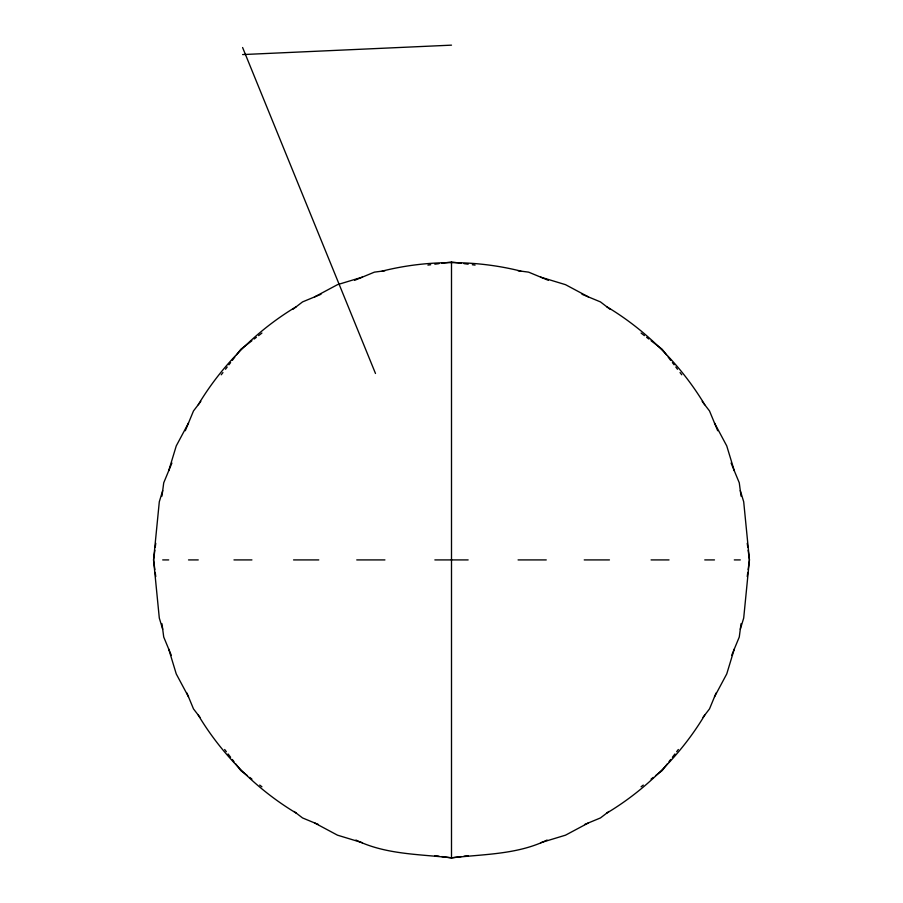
<?xml version="1.0" encoding="UTF-8"?>
<svg xmlns="http://www.w3.org/2000/svg" width="903" height="903" viewBox="0 0 903 903"><rect width="100%" height="100%" fill="white"/><g stroke="black" fill="none" stroke-linecap="round" stroke-linejoin="round"><path stroke-width="1.35" d="M154.853 550.209L153.566 559.916L159.3 618.047L162.698 629.267M155.214 547.444L155.767 543.279M161.976 496.119L163.725 482.812L171.909 463.036M741.024 623.725L739.275 637.033L731.622 655.51M747.232 576.565L747.786 572.4M748.147 569.635L749.434 559.916L743.7 501.797L740.302 490.577M162.698 490.577L159.3 501.797L153.566 559.916L154.853 569.635M168.703 470.79L176.254 445.913L188.513 422.976M734.297 649.054L726.746 673.931L714.487 696.868M740.302 629.267L743.7 618.047L749.434 559.916L748.147 550.209M185.296 430.731L193.49 410.955L200.805 401.417M716.102 692.985L709.51 708.889L703.042 717.321M198.254 404.747C222.082 364.914 256.486 330.498 296.331 306.67M704.746 715.097C680.918 754.931 646.514 789.346 606.669 813.174M221.246 374.779L222.951 372.567M225.502 369.237L227.206 367.013M228.91 364.789L230.615 362.577M232.319 360.353L234.87 357.024M236.575 354.8L240.83 349.258L251.926 340.736M667.272 763.927L662.17 770.586L655.51 775.7M668.976 761.714L670.681 759.491M672.385 757.267L674.947 753.937M676.64 751.725L678.345 749.501M254.149 339.031L256.373 337.327M258.585 335.623L261.915 333.072M293.001 309.232L302.539 301.907L321.016 294.254M608.893 811.47L600.461 817.937L584.568 824.518M641.085 786.773L643.297 785.068M651.074 779.108L653.287 777.404M314.549 296.929L337.485 284.671L362.374 277.119M588.451 822.915L565.515 835.173L540.626 842.725M354.619 280.336L374.395 272.142L384.926 270.753M547.094 840.038C517.453 854.644 483.715 854.103 451.5 857.85C419.285 854.103 385.547 854.644 355.906 840.038M382.15 271.126C427.164 259.804 475.836 259.804 520.85 271.126M427.92 265.098L430.697 264.737M434.851 264.184L439.016 263.631M441.793 263.27L451.5 261.994L461.207 263.27M441.793 856.575L451.5 857.85L461.207 856.575M463.984 856.202L468.149 855.66M242.602 54.575L451.5 45.15M162.698 559.916L168.703 559.916M188.513 559.916L198.254 559.916M233.967 559.916L251.926 559.916M293.554 559.916L318.77 559.916M356.741 559.916L384.926 559.916M434.851 559.916L468.149 559.916M518.074 559.916L546.259 559.916M584.23 559.916L609.446 559.916M651.074 559.916L669.033 559.916M704.746 559.916L714.487 559.916M734.297 559.916L740.302 559.916M463.984 263.631L468.149 264.184M472.303 264.737L475.08 265.098M518.074 270.753L528.605 272.142L548.381 280.336M434.851 855.66L439.016 856.202M540.626 277.119L565.515 284.671L588.451 296.929M362.374 842.725L337.485 835.173L314.549 822.915M581.983 294.254L600.461 301.907L609.999 309.232M318.432 824.518L302.539 817.937L294.107 811.47M606.669 306.67C646.514 330.498 680.918 364.914 704.746 404.747M296.331 813.174C256.486 789.346 222.082 754.931 198.254 715.097M641.085 333.072L644.415 335.623M646.627 337.327L648.851 339.031M651.074 340.736L662.17 349.258L666.425 354.8M247.49 775.7L240.83 770.586L235.728 763.927M249.713 777.404L251.926 779.108M259.703 785.068L261.915 786.773M668.13 357.024L670.681 360.353M672.385 362.577L674.09 364.789M675.794 367.013L677.498 369.237M680.049 372.567L681.754 374.779M702.195 401.417L709.51 410.955L717.704 430.731M199.958 717.321L193.49 708.889L186.898 692.985M224.655 749.501L226.36 751.725M228.053 753.937L230.615 757.267M232.319 759.491L234.024 761.714M714.487 422.976L726.746 445.913L734.297 470.79M188.513 696.868L176.254 673.931L168.703 649.054M731.091 463.036L739.275 482.812L741.024 496.119M171.378 655.51L163.725 637.033L161.976 623.725M242.602 47.52L375.49 373.481M747.232 543.279L747.786 547.444M155.214 572.4L155.767 576.565M451.5 261.994L451.5 857.85"/></g></svg>
